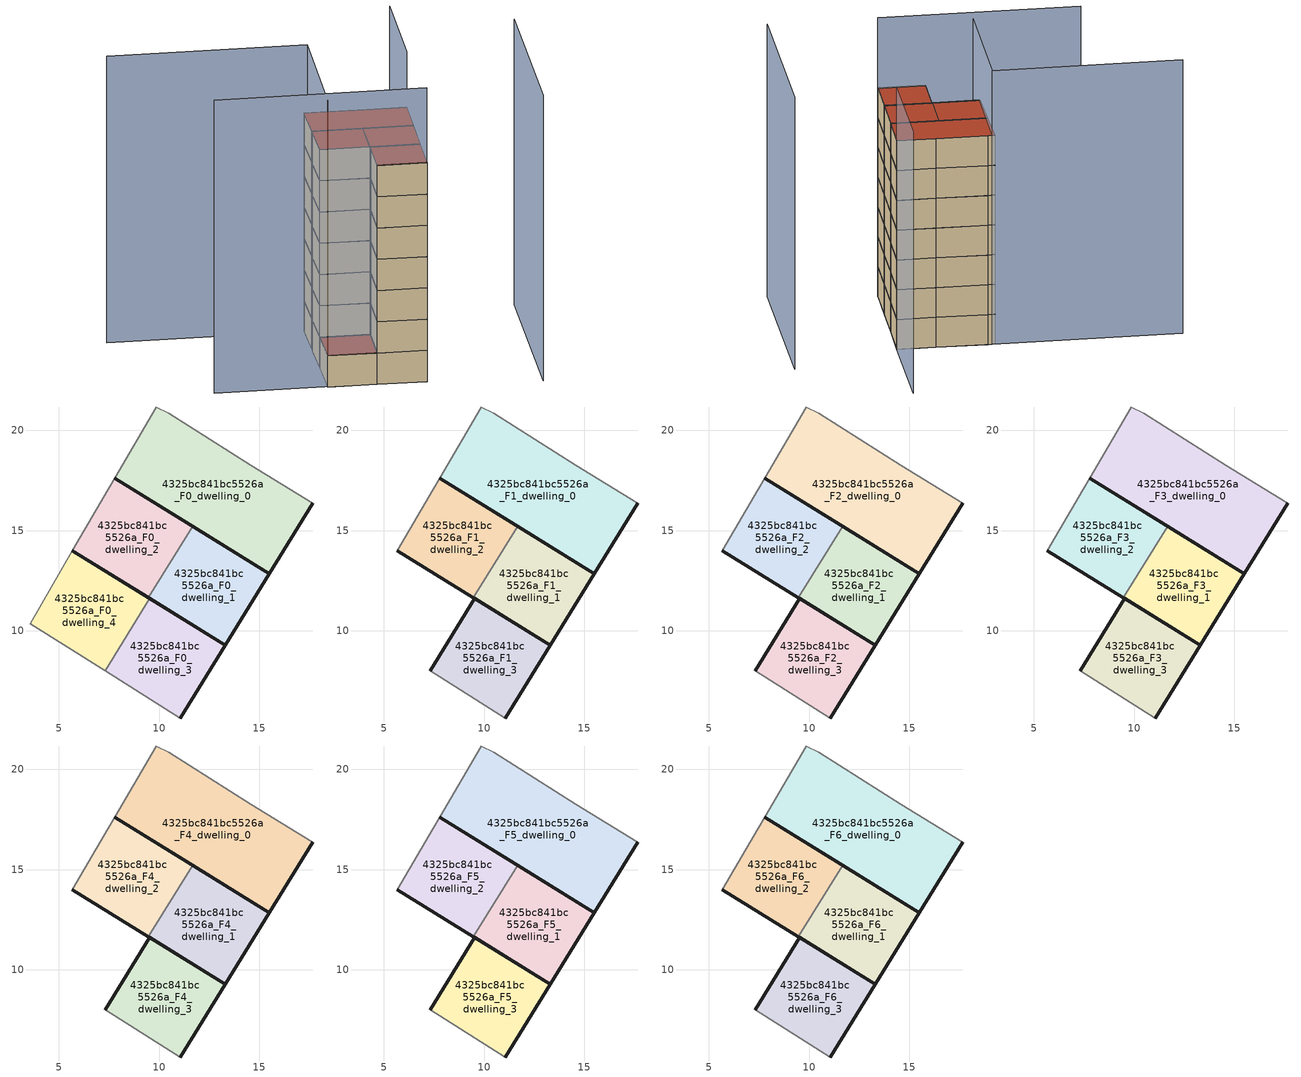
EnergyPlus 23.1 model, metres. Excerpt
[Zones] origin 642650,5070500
4325bc841bc5526a_F0_dwelling_0
 floor ground (EU_floor_Construction): 15.5,12.85 17.67,16.36 14.57,18.26 10.47,20.87 9.87,21.17 7.78,17.61 z0
 wall outside (EU_wall_Construction): 17.67,16.36 15.5,12.85 7.78,17.61 z0:3
 wall adiabatic (EU_wall_Construction): 7.78,17.61 9.87,21.17 10.47,20.87 14.57,18.26 17.67,16.36 z0:3
4325bc841bc5526a_F0_dwelling_1
 floor ground (EU_floor_Construction): 13.31,9.29 15.5,12.85 11.67,15.22 9.47,11.66 z0
 wall outside (EU_wall_Construction): 11.67,15.22 15.5,12.85 13.31,9.29 9.47,11.66 z0:3
 wall to 4325bc841bc5526a_F0_dwelling_2 (EU_wall_Construction): 9.47,11.66 11.67,15.22 z0:3
4325bc841bc5526a_F0_dwelling_2
 floor ground (EU_floor_Construction): 9.47,11.66 11.67,15.22 7.78,17.61 7.46,17.07 5.68,14 z0
 wall outside (EU_wall_Construction): 9.47,11.66 5.68,14 / 7.78,17.61 11.67,15.22 z0:3
 wall adiabatic (EU_wall_Construction): 5.68,14 7.46,17.07 7.78,17.61 z0:3
4325bc841bc5526a_F0_dwelling_3
 floor ground (EU_floor_Construction): 11.06,5.66 13.31,9.29 9.53,11.62 7.3,8.01 z0
 wall outside (EU_wall_Construction): 9.53,11.62 13.31,9.29 11.06,5.66 z0:3
 wall to 4325bc841bc5526a_F0_dwelling_4 (EU_wall_Construction): 7.3,8.01 9.53,11.62 z0:3
 wall adiabatic (EU_wall_Construction): 11.06,5.66 7.3,8.01 z0:3
4325bc841bc5526a_F0_dwelling_4
 floor ground (EU_floor_Construction): 7.3,8.01 9.53,11.62 5.68,14 3.56,10.36 z0
 wall outside (EU_wall_Construction): 5.68,14 9.53,11.62 z0:3
 wall adiabatic (EU_wall_Construction): 7.3,8.01 3.56,10.36 5.68,14 z0:3
 roof outside (EU_roof_Construction): 9.53,11.62 7.3,8.01 3.56,10.36 5.68,14 z3
4325bc841bc5526a_F1_dwelling_0
 floor to 4325bc841bc5526a_F0_dwelling_0 (EU_floor_Construction): 15.5,12.85 17.67,16.36 14.57,18.26 10.47,20.87 9.87,21.17 7.78,17.61 z3
 wall outside (EU_wall_Construction): 17.67,16.36 15.5,12.85 7.78,17.61 z3:6
 wall adiabatic (EU_wall_Construction): 7.78,17.61 9.87,21.17 10.47,20.87 14.57,18.26 17.67,16.36 z3:6
4325bc841bc5526a_F1_dwelling_1
 floor to 4325bc841bc5526a_F0_dwelling_1 (EU_floor_Construction): 13.31,9.29 15.5,12.85 11.67,15.22 9.47,11.66 z3
 wall outside (EU_wall_Construction): 11.67,15.22 15.5,12.85 13.31,9.29 9.47,11.66 z3:6
 wall to 4325bc841bc5526a_F1_dwelling_2 (EU_wall_Construction): 9.47,11.66 11.67,15.22 z3:6
4325bc841bc5526a_F1_dwelling_2
 floor to 4325bc841bc5526a_F0_dwelling_2 (EU_floor_Construction): 9.47,11.66 11.67,15.22 7.78,17.61 7.46,17.07 5.68,14 z3
 wall outside (EU_wall_Construction): 9.47,11.66 5.68,14 / 7.78,17.61 11.67,15.22 z3:6
 wall adiabatic (EU_wall_Construction): 5.68,14 7.46,17.07 7.78,17.61 z3:6
4325bc841bc5526a_F1_dwelling_3
 floor to 4325bc841bc5526a_F0_dwelling_3 (EU_floor_Construction): 11.06,5.66 13.31,9.29 9.53,11.62 7.3,8.01 z3
 wall outside (EU_wall_Construction): 7.3,8.01 9.53,11.62 13.31,9.29 11.06,5.66 z3:6
 wall adiabatic (EU_wall_Construction): 11.06,5.66 7.3,8.01 z3:6
4325bc841bc5526a_F2_dwelling_0
 floor to 4325bc841bc5526a_F1_dwelling_0 (EU_floor_Construction): 15.5,12.85 17.67,16.36 14.57,18.26 10.47,20.87 9.87,21.17 7.78,17.61 z6
 wall outside (EU_wall_Construction): 17.67,16.36 15.5,12.85 7.78,17.61 z6:9
 wall adiabatic (EU_wall_Construction): 7.78,17.61 9.87,21.17 10.47,20.87 14.57,18.26 17.67,16.36 z6:9
4325bc841bc5526a_F2_dwelling_1
 floor to 4325bc841bc5526a_F1_dwelling_1 (EU_floor_Construction): 13.31,9.29 15.5,12.85 11.67,15.22 9.47,11.66 z6
 wall outside (EU_wall_Construction): 11.67,15.22 15.5,12.85 13.31,9.29 9.47,11.66 z6:9
 wall to 4325bc841bc5526a_F2_dwelling_2 (EU_wall_Construction): 9.47,11.66 11.67,15.22 z6:9
4325bc841bc5526a_F2_dwelling_2
 floor to 4325bc841bc5526a_F1_dwelling_2 (EU_floor_Construction): 9.47,11.66 11.67,15.22 7.78,17.61 7.46,17.07 5.68,14 z6
 wall outside (EU_wall_Construction): 9.47,11.66 5.68,14 / 7.78,17.61 11.67,15.22 z6:9
 wall adiabatic (EU_wall_Construction): 5.68,14 7.46,17.07 7.78,17.61 z6:9
4325bc841bc5526a_F2_dwelling_3
 floor to 4325bc841bc5526a_F1_dwelling_3 (EU_floor_Construction): 11.06,5.66 13.31,9.29 9.53,11.62 7.3,8.01 z6
 wall outside (EU_wall_Construction): 7.3,8.01 9.53,11.62 13.31,9.29 11.06,5.66 z6:9
 wall adiabatic (EU_wall_Construction): 11.06,5.66 7.3,8.01 z6:9
4325bc841bc5526a_F3_dwelling_0
 floor to 4325bc841bc5526a_F2_dwelling_0 (EU_floor_Construction): 15.5,12.85 17.67,16.36 14.57,18.26 10.47,20.87 9.87,21.17 7.78,17.61 z9
 wall outside (EU_wall_Construction): 17.67,16.36 15.5,12.85 7.78,17.61 z9:12
 wall adiabatic (EU_wall_Construction): 7.78,17.61 9.87,21.17 10.47,20.87 14.57,18.26 17.67,16.36 z9:12
4325bc841bc5526a_F3_dwelling_1
 floor to 4325bc841bc5526a_F2_dwelling_1 (EU_floor_Construction): 13.31,9.29 15.5,12.85 11.67,15.22 9.47,11.66 z9
 wall outside (EU_wall_Construction): 11.67,15.22 15.5,12.85 13.31,9.29 9.47,11.66 z9:12
 wall to 4325bc841bc5526a_F3_dwelling_2 (EU_wall_Construction): 9.47,11.66 11.67,15.22 z9:12
4325bc841bc5526a_F3_dwelling_2
 floor to 4325bc841bc5526a_F2_dwelling_2 (EU_floor_Construction): 9.47,11.66 11.67,15.22 7.78,17.61 7.46,17.07 5.68,14 z9
 wall outside (EU_wall_Construction): 9.47,11.66 5.68,14 / 7.78,17.61 11.67,15.22 z9:12
 wall adiabatic (EU_wall_Construction): 5.68,14 7.46,17.07 7.78,17.61 z9:12
4325bc841bc5526a_F3_dwelling_3
 floor to 4325bc841bc5526a_F2_dwelling_3 (EU_floor_Construction): 11.06,5.66 13.31,9.29 9.53,11.62 7.3,8.01 z9
 wall outside (EU_wall_Construction): 7.3,8.01 9.53,11.62 13.31,9.29 11.06,5.66 z9:12
 wall adiabatic (EU_wall_Construction): 11.06,5.66 7.3,8.01 z9:12
4325bc841bc5526a_F4_dwelling_0
 floor to 4325bc841bc5526a_F3_dwelling_0 (EU_floor_Construction): 15.5,12.85 17.67,16.36 14.57,18.26 10.47,20.87 9.87,21.17 7.78,17.61 z12
 wall outside (EU_wall_Construction): 17.67,16.36 15.5,12.85 7.78,17.61 z12:15
 wall adiabatic (EU_wall_Construction): 7.78,17.61 9.87,21.17 10.47,20.87 14.57,18.26 17.67,16.36 z12:15
4325bc841bc5526a_F4_dwelling_1
 floor to 4325bc841bc5526a_F3_dwelling_1 (EU_floor_Construction): 13.31,9.29 15.5,12.85 11.67,15.22 9.47,11.66 z12
 wall outside (EU_wall_Construction): 11.67,15.22 15.5,12.85 13.31,9.29 9.47,11.66 z12:15
 wall to 4325bc841bc5526a_F4_dwelling_2 (EU_wall_Construction): 9.47,11.66 11.67,15.22 z12:15
4325bc841bc5526a_F4_dwelling_2
 floor to 4325bc841bc5526a_F3_dwelling_2 (EU_floor_Construction): 9.47,11.66 11.67,15.22 7.78,17.61 7.46,17.07 5.68,14 z12
 wall outside (EU_wall_Construction): 9.47,11.66 5.68,14 / 7.78,17.61 11.67,15.22 z12:15
 wall adiabatic (EU_wall_Construction): 5.68,14 7.46,17.07 7.78,17.61 z12:15
4325bc841bc5526a_F4_dwelling_3
 floor to 4325bc841bc5526a_F3_dwelling_3 (EU_floor_Construction): 11.06,5.66 13.31,9.29 9.53,11.62 7.3,8.01 z12
 wall outside (EU_wall_Construction): 7.3,8.01 9.53,11.62 13.31,9.29 11.06,5.66 z12:15
 wall adiabatic (EU_wall_Construction): 11.06,5.66 7.3,8.01 z12:15
4325bc841bc5526a_F5_dwelling_0
 floor to 4325bc841bc5526a_F4_dwelling_0 (EU_floor_Construction): 15.5,12.85 17.67,16.36 14.57,18.26 10.47,20.87 9.87,21.17 7.78,17.61 z15
 wall outside (EU_wall_Construction): 17.67,16.36 15.5,12.85 7.78,17.61 z15:18
 wall adiabatic (EU_wall_Construction): 7.78,17.61 9.87,21.17 10.47,20.87 14.57,18.26 17.67,16.36 z15:18
4325bc841bc5526a_F5_dwelling_1
 floor to 4325bc841bc5526a_F4_dwelling_1 (EU_floor_Construction): 13.31,9.29 15.5,12.85 11.67,15.22 9.47,11.66 z15
 wall outside (EU_wall_Construction): 11.67,15.22 15.5,12.85 13.31,9.29 9.47,11.66 z15:18
 wall to 4325bc841bc5526a_F5_dwelling_2 (EU_wall_Construction): 9.47,11.66 11.67,15.22 z15:18
4325bc841bc5526a_F5_dwelling_2
 floor to 4325bc841bc5526a_F4_dwelling_2 (EU_floor_Construction): 9.47,11.66 11.67,15.22 7.78,17.61 7.46,17.07 5.68,14 z15
 wall outside (EU_wall_Construction): 9.47,11.66 5.68,14 / 7.78,17.61 11.67,15.22 z15:18
 wall adiabatic (EU_wall_Construction): 5.68,14 7.46,17.07 7.78,17.61 z15:18
4325bc841bc5526a_F5_dwelling_3
 floor to 4325bc841bc5526a_F4_dwelling_3 (EU_floor_Construction): 11.06,5.66 13.31,9.29 9.53,11.62 7.3,8.01 z15
 wall outside (EU_wall_Construction): 7.3,8.01 9.53,11.62 13.31,9.29 11.06,5.66 z15:18
 wall adiabatic (EU_wall_Construction): 11.06,5.66 7.3,8.01 z15:18
4325bc841bc5526a_F6_dwelling_0
 floor to 4325bc841bc5526a_F5_dwelling_0 (EU_floor_Construction): 15.5,12.85 17.67,16.36 14.57,18.26 10.47,20.87 9.87,21.17 7.78,17.61 z18
 wall outside (EU_wall_Construction): 17.67,16.36 15.5,12.85 7.78,17.61 z18:21
 wall adiabatic (EU_wall_Construction): 7.78,17.61 9.87,21.17 10.47,20.87 14.57,18.26 17.67,16.36 z18:21
 roof outside (EU_roof_Construction): 14.57,18.26 17.67,16.36 15.5,12.85 7.78,17.61 9.87,21.17 10.47,20.87 z21
4325bc841bc5526a_F6_dwelling_1
 floor to 4325bc841bc5526a_F5_dwelling_1 (EU_floor_Construction): 13.31,9.29 15.5,12.85 11.67,15.22 9.47,11.66 z18
 wall outside (EU_wall_Construction): 11.67,15.22 15.5,12.85 13.31,9.29 9.47,11.66 z18:21
 wall to 4325bc841bc5526a_F6_dwelling_2 (EU_wall_Construction): 9.47,11.66 11.67,15.22 z18:21
 roof outside (EU_roof_Construction): 15.5,12.85 13.31,9.29 9.47,11.66 11.67,15.22 z21
4325bc841bc5526a_F6_dwelling_2
 floor to 4325bc841bc5526a_F5_dwelling_2 (EU_floor_Construction): 9.47,11.66 11.67,15.22 7.78,17.61 7.46,17.07 5.68,14 z18
 wall outside (EU_wall_Construction): 9.47,11.66 5.68,14 / 7.78,17.61 11.67,15.22 z18:21
 wall adiabatic (EU_wall_Construction): 5.68,14 7.46,17.07 7.78,17.61 z18:21
 roof outside (EU_roof_Construction): 11.67,15.22 9.47,11.66 5.68,14 7.46,17.07 7.78,17.61 z21
4325bc841bc5526a_F6_dwelling_3
 floor to 4325bc841bc5526a_F5_dwelling_3 (EU_floor_Construction): 11.06,5.66 13.31,9.29 9.53,11.62 7.3,8.01 z18
 wall outside (EU_wall_Construction): 7.3,8.01 9.53,11.62 13.31,9.29 11.06,5.66 z18:21
 wall adiabatic (EU_wall_Construction): 11.06,5.66 7.3,8.01 z18:21
 roof outside (EU_roof_Construction): 13.31,9.29 11.06,5.66 7.3,8.01 9.53,11.62 z21
shading: -4.94,15.77 11.19,5.85 z0:28.1; 19.01,-0.74 27.88,13.86 z0:27.4; -5.04,30.38 10.13,21.04 / 10.13,21.04 3.56,10.36 z0:27.5; 23,25.07 17.67,16.36 z0:26.3
[Building]
EU S2 Campaign: North Axis=0; Terrain=City; Solar Distribution=FullExterior
[Site:Location]
Lyon-Bron: Latitude=45.75; Longitude=5; Time Zone=1; Elevation=198
[SizingPeriod:WeatherFileDays]
AnnualSizingPeriod: Begin Month=1; Begin Day of Month=1; End Month=12; End Day of Month=31; Day of Week for Start Day=Monday; Use Weather File Daylight Saving Period=No; Use Weather File Rain and Snow Indicators=No
[MATERIAL]
EU_InternalMass_Material: Roughness=MediumRough; Thickness=0.1; Conductivity=1; Density=1800; Specific Heat=900; Thermal Absorptance=0.9; Solar Absorptance=0.7; Visible Absorptance=0.7
[MATERIAL:NOMASS] Roughness=MediumRough; Thermal Absorptance=0.9; Solar Absorptance=0.7; Visible Absorptance=0.7
Name | Thermal Resistance
EU_wall_NoMass | 0.776494
EU_roof_NoMass | 0.486893
EU_floor_NoMass | 0.421597
[CONSTRUCTION]
EU_wall_Construction: EU_wall_NoMass
EU_roof_Construction: EU_roof_NoMass
EU_floor_Construction: EU_floor_NoMass
EU_InternalMass_Construction: EU_InternalMass_Material
[ZONE] Type=1; Multiplier=1; Ceiling Height=autocalculate; Floor Area=autocalculate; Part of Total Floor Area=Yes
Name | Volume
4325bc841bc5526a_F0_dwelling_0; 4325bc841bc5526a_F1_dwelling_0; 4325bc841bc5526a_F2_dwelling_0; 4325bc841bc5526a_F3_dwelling_0; 4325bc841bc5526a_F4_dwelling_0; 4325bc841bc5526a_F5_dwelling_0; 4325bc841bc5526a_F6_dwelling_0 | 113.225
4325bc841bc5526a_F0_dwelling_1; 4325bc841bc5526a_F1_dwelling_1; 4325bc841bc5526a_F2_dwelling_1; 4325bc841bc5526a_F3_dwelling_1; 4325bc841bc5526a_F4_dwelling_1; 4325bc841bc5526a_F5_dwelling_1; 4325bc841bc5526a_F6_dwelling_1 | 56.5942
4325bc841bc5526a_F0_dwelling_2; 4325bc841bc5526a_F1_dwelling_2; 4325bc841bc5526a_F2_dwelling_2; 4325bc841bc5526a_F3_dwelling_2; 4325bc841bc5526a_F4_dwelling_2; 4325bc841bc5526a_F5_dwelling_2; 4325bc841bc5526a_F6_dwelling_2 | 56.6089
4325bc841bc5526a_F0_dwelling_3; 4325bc841bc5526a_F1_dwelling_3; 4325bc841bc5526a_F2_dwelling_3; 4325bc841bc5526a_F3_dwelling_3; 4325bc841bc5526a_F4_dwelling_3; 4325bc841bc5526a_F5_dwelling_3; 4325bc841bc5526a_F6_dwelling_3; 4325bc841bc5526a_F0_dwelling_4 | 56.6096
[INTERNALMASS] Construction=EU_InternalMass_Construction
Name | Zone or ZoneList | Surface Area
4325bc841bc5526a_F0_dwelling_0_EU_InternalMass | 4325bc841bc5526a_F0_dwelling_0 | 37.7415
4325bc841bc5526a_F0_dwelling_1_EU_InternalMass | 4325bc841bc5526a_F0_dwelling_1 | 18.8646
4325bc841bc5526a_F0_dwelling_2_EU_InternalMass | 4325bc841bc5526a_F0_dwelling_2 | 18.8694
4325bc841bc5526a_F0_dwelling_3_EU_InternalMass | 4325bc841bc5526a_F0_dwelling_3 | 18.8696
4325bc841bc5526a_F0_dwelling_4_EU_InternalMass | 4325bc841bc5526a_F0_dwelling_4 | 18.8699
4325bc841bc5526a_F1_dwelling_0_EU_InternalMass | 4325bc841bc5526a_F1_dwelling_0 | 28.3006
4325bc841bc5526a_F1_dwelling_1_EU_InternalMass | 4325bc841bc5526a_F1_dwelling_1 | 28.3021
4325bc841bc5526a_F1_dwelling_2_EU_InternalMass | 4325bc841bc5526a_F1_dwelling_2 | 28.3023
4325bc841bc5526a_F1_dwelling_3_EU_InternalMass | 4325bc841bc5526a_F1_dwelling_3 | 28.3015
4325bc841bc5526a_F2_dwelling_0_EU_InternalMass | 4325bc841bc5526a_F2_dwelling_0 | 28.3006
4325bc841bc5526a_F2_dwelling_1_EU_InternalMass | 4325bc841bc5526a_F2_dwelling_1 | 28.3021
4325bc841bc5526a_F2_dwelling_2_EU_InternalMass | 4325bc841bc5526a_F2_dwelling_2 | 28.3023
4325bc841bc5526a_F2_dwelling_3_EU_InternalMass | 4325bc841bc5526a_F2_dwelling_3 | 28.3015
4325bc841bc5526a_F3_dwelling_0_EU_InternalMass | 4325bc841bc5526a_F3_dwelling_0 | 28.3006
4325bc841bc5526a_F3_dwelling_1_EU_InternalMass | 4325bc841bc5526a_F3_dwelling_1 | 28.3021
4325bc841bc5526a_F3_dwelling_2_EU_InternalMass | 4325bc841bc5526a_F3_dwelling_2 | 28.3023
4325bc841bc5526a_F3_dwelling_3_EU_InternalMass | 4325bc841bc5526a_F3_dwelling_3 | 28.3015
4325bc841bc5526a_F4_dwelling_0_EU_InternalMass | 4325bc841bc5526a_F4_dwelling_0 | 28.3006
4325bc841bc5526a_F4_dwelling_1_EU_InternalMass | 4325bc841bc5526a_F4_dwelling_1 | 28.3021
4325bc841bc5526a_F4_dwelling_2_EU_InternalMass | 4325bc841bc5526a_F4_dwelling_2 | 28.3023
4325bc841bc5526a_F4_dwelling_3_EU_InternalMass | 4325bc841bc5526a_F4_dwelling_3 | 28.3015
4325bc841bc5526a_F5_dwelling_0_EU_InternalMass | 4325bc841bc5526a_F5_dwelling_0 | 28.3006
4325bc841bc5526a_F5_dwelling_1_EU_InternalMass | 4325bc841bc5526a_F5_dwelling_1 | 28.3021
4325bc841bc5526a_F5_dwelling_2_EU_InternalMass | 4325bc841bc5526a_F5_dwelling_2 | 28.3023
4325bc841bc5526a_F5_dwelling_3_EU_InternalMass | 4325bc841bc5526a_F5_dwelling_3 | 28.3015
4325bc841bc5526a_F6_dwelling_0_EU_InternalMass | 4325bc841bc5526a_F6_dwelling_0 | 28.3006
4325bc841bc5526a_F6_dwelling_1_EU_InternalMass | 4325bc841bc5526a_F6_dwelling_1 | 28.3021
4325bc841bc5526a_F6_dwelling_2_EU_InternalMass | 4325bc841bc5526a_F6_dwelling_2 | 28.3023
4325bc841bc5526a_F6_dwelling_3_EU_InternalMass | 4325bc841bc5526a_F6_dwelling_3 | 28.3015
[OTHEREQUIPMENT] Fuel Type=Electricity; Design Level Calculation Method=Watts/Area; Power per Zone Floor Area=1; Fraction Latent=0; Fraction Radiant=0; Fraction Lost=0; Carbon Dioxide Generation Rate=0; EndUse Subcategory=EU_Step8_InternalGains
Name | Zone or ZoneList or Space or SpaceList | Schedule
EU_Step8_InternalGain_4325bc841bc5526a_F0_dwelling_0_f000 | 4325bc841bc5526a_F0_dwelling_0 | EU_Step8_GainSchedule_4325bc841bc5526a_F0_dwelling_0_f000
EU_Step8_InternalGain_4325bc841bc5526a_F0_dwelling_1_f000 | 4325bc841bc5526a_F0_dwelling_1 | EU_Step8_GainSchedule_4325bc841bc5526a_F0_dwelling_1_f000
EU_Step8_InternalGain_4325bc841bc5526a_F0_dwelling_2_f000 | 4325bc841bc5526a_F0_dwelling_2 | EU_Step8_GainSchedule_4325bc841bc5526a_F0_dwelling_2_f000
EU_Step8_InternalGain_4325bc841bc5526a_F0_dwelling_3_f000 | 4325bc841bc5526a_F0_dwelling_3 | EU_Step8_GainSchedule_4325bc841bc5526a_F0_dwelling_3_f000
EU_Step8_InternalGain_4325bc841bc5526a_F0_dwelling_4_f000 | 4325bc841bc5526a_F0_dwelling_4 | EU_Step8_GainSchedule_4325bc841bc5526a_F0_dwelling_4_f000
EU_Step8_InternalGain_4325bc841bc5526a_F1_dwelling_0_f000 | 4325bc841bc5526a_F1_dwelling_0 | EU_Step8_GainSchedule_4325bc841bc5526a_F1_dwelling_0_f000
EU_Step8_InternalGain_4325bc841bc5526a_F1_dwelling_1_f000 | 4325bc841bc5526a_F1_dwelling_1 | EU_Step8_GainSchedule_4325bc841bc5526a_F1_dwelling_1_f000
EU_Step8_InternalGain_4325bc841bc5526a_F1_dwelling_2_f000 | 4325bc841bc5526a_F1_dwelling_2 | EU_Step8_GainSchedule_4325bc841bc5526a_F1_dwelling_2_f000
EU_Step8_InternalGain_4325bc841bc5526a_F1_dwelling_3_f000 | 4325bc841bc5526a_F1_dwelling_3 | EU_Step8_GainSchedule_4325bc841bc5526a_F1_dwelling_3_f000
EU_Step8_InternalGain_4325bc841bc5526a_F2_dwelling_0_f000 | 4325bc841bc5526a_F2_dwelling_0 | EU_Step8_GainSchedule_4325bc841bc5526a_F2_dwelling_0_f000
EU_Step8_InternalGain_4325bc841bc5526a_F2_dwelling_1_f000 | 4325bc841bc5526a_F2_dwelling_1 | EU_Step8_GainSchedule_4325bc841bc5526a_F2_dwelling_1_f000
EU_Step8_InternalGain_4325bc841bc5526a_F2_dwelling_2_f000 | 4325bc841bc5526a_F2_dwelling_2 | EU_Step8_GainSchedule_4325bc841bc5526a_F2_dwelling_2_f000
EU_Step8_InternalGain_4325bc841bc5526a_F2_dwelling_3_f000 | 4325bc841bc5526a_F2_dwelling_3 | EU_Step8_GainSchedule_4325bc841bc5526a_F2_dwelling_3_f000
EU_Step8_InternalGain_4325bc841bc5526a_F3_dwelling_0_f000 | 4325bc841bc5526a_F3_dwelling_0 | EU_Step8_GainSchedule_4325bc841bc5526a_F3_dwelling_0_f000
EU_Step8_InternalGain_4325bc841bc5526a_F3_dwelling_1_f000 | 4325bc841bc5526a_F3_dwelling_1 | EU_Step8_GainSchedule_4325bc841bc5526a_F3_dwelling_1_f000
EU_Step8_InternalGain_4325bc841bc5526a_F3_dwelling_2_f000 | 4325bc841bc5526a_F3_dwelling_2 | EU_Step8_GainSchedule_4325bc841bc5526a_F3_dwelling_2_f000
EU_Step8_InternalGain_4325bc841bc5526a_F3_dwelling_3_f000 | 4325bc841bc5526a_F3_dwelling_3 | EU_Step8_GainSchedule_4325bc841bc5526a_F3_dwelling_3_f000
EU_Step8_InternalGain_4325bc841bc5526a_F4_dwelling_0_f000 | 4325bc841bc5526a_F4_dwelling_0 | EU_Step8_GainSchedule_4325bc841bc5526a_F4_dwelling_0_f000
EU_Step8_InternalGain_4325bc841bc5526a_F4_dwelling_1_f000 | 4325bc841bc5526a_F4_dwelling_1 | EU_Step8_GainSchedule_4325bc841bc5526a_F4_dwelling_1_f000
EU_Step8_InternalGain_4325bc841bc5526a_F4_dwelling_2_f000 | 4325bc841bc5526a_F4_dwelling_2 | EU_Step8_GainSchedule_4325bc841bc5526a_F4_dwelling_2_f000
EU_Step8_InternalGain_4325bc841bc5526a_F4_dwelling_3_f000 | 4325bc841bc5526a_F4_dwelling_3 | EU_Step8_GainSchedule_4325bc841bc5526a_F4_dwelling_3_f000
EU_Step8_InternalGain_4325bc841bc5526a_F5_dwelling_0_f000 | 4325bc841bc5526a_F5_dwelling_0 | EU_Step8_GainSchedule_4325bc841bc5526a_F5_dwelling_0_f000
EU_Step8_InternalGain_4325bc841bc5526a_F5_dwelling_1_f000 | 4325bc841bc5526a_F5_dwelling_1 | EU_Step8_GainSchedule_4325bc841bc5526a_F5_dwelling_1_f000
EU_Step8_InternalGain_4325bc841bc5526a_F5_dwelling_2_f000 | 4325bc841bc5526a_F5_dwelling_2 | EU_Step8_GainSchedule_4325bc841bc5526a_F5_dwelling_2_f000
EU_Step8_InternalGain_4325bc841bc5526a_F5_dwelling_3_f000 | 4325bc841bc5526a_F5_dwelling_3 | EU_Step8_GainSchedule_4325bc841bc5526a_F5_dwelling_3_f000
EU_Step8_InternalGain_4325bc841bc5526a_F6_dwelling_0_f000 | 4325bc841bc5526a_F6_dwelling_0 | EU_Step8_GainSchedule_4325bc841bc5526a_F6_dwelling_0_f000
EU_Step8_InternalGain_4325bc841bc5526a_F6_dwelling_1_f000 | 4325bc841bc5526a_F6_dwelling_1 | EU_Step8_GainSchedule_4325bc841bc5526a_F6_dwelling_1_f000
EU_Step8_InternalGain_4325bc841bc5526a_F6_dwelling_2_f000 | 4325bc841bc5526a_F6_dwelling_2 | EU_Step8_GainSchedule_4325bc841bc5526a_F6_dwelling_2_f000
EU_Step8_InternalGain_4325bc841bc5526a_F6_dwelling_3_f000 | 4325bc841bc5526a_F6_dwelling_3 | EU_Step8_GainSchedule_4325bc841bc5526a_F6_dwelling_3_f000
[ZONEVENTILATION:DESIGNFLOWRATE] Schedule=EU_AlwaysOn; Design Flow Rate Calculation Method=AirChanges/Hour; Air Changes per Hour=0.693814; Ventilation Type=Natural; Fan Pressure Rise=0; Fan Total Efficiency=1; Constant Term Coefficient=1; Temperature Term Coefficient=0; Velocity Term Coefficient=0; Velocity Squared Term Coefficient=0; Minimum Indoor Temperature=-100; Maximum Indoor Temperature=100; Delta Temperature=-100; Minimum Outdoor Temperature=-100; Maximum Outdoor Temperature=100; Maximum Wind Speed=40
Name | Zone or ZoneList or Space or SpaceList
EU_ConstantAir_4325bc841bc5526a_F0_dwelling_0 | 4325bc841bc5526a_F0_dwelling_0
EU_ConstantAir_4325bc841bc5526a_F0_dwelling_1 | 4325bc841bc5526a_F0_dwelling_1
EU_ConstantAir_4325bc841bc5526a_F0_dwelling_2 | 4325bc841bc5526a_F0_dwelling_2
EU_ConstantAir_4325bc841bc5526a_F0_dwelling_3 | 4325bc841bc5526a_F0_dwelling_3
EU_ConstantAir_4325bc841bc5526a_F0_dwelling_4 | 4325bc841bc5526a_F0_dwelling_4
EU_ConstantAir_4325bc841bc5526a_F1_dwelling_0 | 4325bc841bc5526a_F1_dwelling_0
EU_ConstantAir_4325bc841bc5526a_F1_dwelling_1 | 4325bc841bc5526a_F1_dwelling_1
EU_ConstantAir_4325bc841bc5526a_F1_dwelling_2 | 4325bc841bc5526a_F1_dwelling_2
EU_ConstantAir_4325bc841bc5526a_F1_dwelling_3 | 4325bc841bc5526a_F1_dwelling_3
EU_ConstantAir_4325bc841bc5526a_F2_dwelling_0 | 4325bc841bc5526a_F2_dwelling_0
EU_ConstantAir_4325bc841bc5526a_F2_dwelling_1 | 4325bc841bc5526a_F2_dwelling_1
EU_ConstantAir_4325bc841bc5526a_F2_dwelling_2 | 4325bc841bc5526a_F2_dwelling_2
EU_ConstantAir_4325bc841bc5526a_F2_dwelling_3 | 4325bc841bc5526a_F2_dwelling_3
EU_ConstantAir_4325bc841bc5526a_F3_dwelling_0 | 4325bc841bc5526a_F3_dwelling_0
EU_ConstantAir_4325bc841bc5526a_F3_dwelling_1 | 4325bc841bc5526a_F3_dwelling_1
EU_ConstantAir_4325bc841bc5526a_F3_dwelling_2 | 4325bc841bc5526a_F3_dwelling_2
EU_ConstantAir_4325bc841bc5526a_F3_dwelling_3 | 4325bc841bc5526a_F3_dwelling_3
EU_ConstantAir_4325bc841bc5526a_F4_dwelling_0 | 4325bc841bc5526a_F4_dwelling_0
EU_ConstantAir_4325bc841bc5526a_F4_dwelling_1 | 4325bc841bc5526a_F4_dwelling_1
EU_ConstantAir_4325bc841bc5526a_F4_dwelling_2 | 4325bc841bc5526a_F4_dwelling_2
EU_ConstantAir_4325bc841bc5526a_F4_dwelling_3 | 4325bc841bc5526a_F4_dwelling_3
EU_ConstantAir_4325bc841bc5526a_F5_dwelling_0 | 4325bc841bc5526a_F5_dwelling_0
EU_ConstantAir_4325bc841bc5526a_F5_dwelling_1 | 4325bc841bc5526a_F5_dwelling_1
EU_ConstantAir_4325bc841bc5526a_F5_dwelling_2 | 4325bc841bc5526a_F5_dwelling_2
EU_ConstantAir_4325bc841bc5526a_F5_dwelling_3 | 4325bc841bc5526a_F5_dwelling_3
EU_ConstantAir_4325bc841bc5526a_F6_dwelling_0 | 4325bc841bc5526a_F6_dwelling_0
EU_ConstantAir_4325bc841bc5526a_F6_dwelling_1 | 4325bc841bc5526a_F6_dwelling_1
EU_ConstantAir_4325bc841bc5526a_F6_dwelling_2 | 4325bc841bc5526a_F6_dwelling_2
EU_ConstantAir_4325bc841bc5526a_F6_dwelling_3 | 4325bc841bc5526a_F6_dwelling_3
[HVACTEMPLATE:THERMOSTAT] Constant Heating Setpoint=20; Constant Cooling Setpoint=50
EU_HeatOnly_4325bc841bc5526a_F0_dwelling_0; EU_HeatOnly_4325bc841bc5526a_F0_dwelling_1; EU_HeatOnly_4325bc841bc5526a_F0_dwelling_2; EU_HeatOnly_4325bc841bc5526a_F0_dwelling_3; EU_HeatOnly_4325bc841bc5526a_F0_dwelling_4; EU_HeatOnly_4325bc841bc5526a_F1_dwelling_0; EU_HeatOnly_4325bc841bc5526a_F1_dwelling_1; EU_HeatOnly_4325bc841bc5526a_F1_dwelling_2; EU_HeatOnly_4325bc841bc5526a_F1_dwelling_3; EU_HeatOnly_4325bc841bc5526a_F2_dwelling_0; EU_HeatOnly_4325bc841bc5526a_F2_dwelling_1; EU_HeatOnly_4325bc841bc5526a_F2_dwelling_2; EU_HeatOnly_4325bc841bc5526a_F2_dwelling_3; EU_HeatOnly_4325bc841bc5526a_F3_dwelling_0; EU_HeatOnly_4325bc841bc5526a_F3_dwelling_1; EU_HeatOnly_4325bc841bc5526a_F3_dwelling_2; EU_HeatOnly_4325bc841bc5526a_F3_dwelling_3; EU_HeatOnly_4325bc841bc5526a_F4_dwelling_0; EU_HeatOnly_4325bc841bc5526a_F4_dwelling_1; EU_HeatOnly_4325bc841bc5526a_F4_dwelling_2; EU_HeatOnly_4325bc841bc5526a_F4_dwelling_3; EU_HeatOnly_4325bc841bc5526a_F5_dwelling_0; EU_HeatOnly_4325bc841bc5526a_F5_dwelling_1; EU_HeatOnly_4325bc841bc5526a_F5_dwelling_2; EU_HeatOnly_4325bc841bc5526a_F5_dwelling_3; EU_HeatOnly_4325bc841bc5526a_F6_dwelling_0; EU_HeatOnly_4325bc841bc5526a_F6_dwelling_1; EU_HeatOnly_4325bc841bc5526a_F6_dwelling_2; EU_HeatOnly_4325bc841bc5526a_F6_dwelling_3
[HVACTEMPLATE:ZONE:IDEALLOADSAIRSYSTEM] System Availability Schedule=EU_AlwaysOn; Maximum Heating Supply Air Temperature=50; Minimum Cooling Supply Air Temperature=13; Maximum Heating Supply Air Humidity Ratio=0.0156; Minimum Cooling Supply Air Humidity Ratio=0.0077; Heating Limit=NoLimit; Cooling Limit=NoLimit; Heating Availability Schedule=EU_AlwaysOn; Cooling Availability Schedule=EU_CoolingOff; Dehumidification Control Type=ConstantSensibleHeatRatio; Cooling Sensible Heat Ratio=0.7; Dehumidification Setpoint=60; Humidification Control Type=None; Humidification Setpoint=30; Outdoor Air Method=None; Outdoor Air Flow Rate per Person=0.00944; Outdoor Air Flow Rate per Zone Floor Area=0; Outdoor Air Flow Rate per Zone=0; Demand Controlled Ventilation Type=None; Outdoor Air Economizer Type=NoEconomizer; Heat Recovery Type=None; Sensible Heat Recovery Effectiveness=0.7; Latent Heat Recovery Effectiveness=0.65
Name | Template Thermostat
4325bc841bc5526a_F0_dwelling_0 | EU_HeatOnly_4325bc841bc5526a_F0_dwelling_0
4325bc841bc5526a_F0_dwelling_1 | EU_HeatOnly_4325bc841bc5526a_F0_dwelling_1
4325bc841bc5526a_F0_dwelling_2 | EU_HeatOnly_4325bc841bc5526a_F0_dwelling_2
4325bc841bc5526a_F0_dwelling_3 | EU_HeatOnly_4325bc841bc5526a_F0_dwelling_3
4325bc841bc5526a_F0_dwelling_4 | EU_HeatOnly_4325bc841bc5526a_F0_dwelling_4
4325bc841bc5526a_F1_dwelling_0 | EU_HeatOnly_4325bc841bc5526a_F1_dwelling_0
4325bc841bc5526a_F1_dwelling_1 | EU_HeatOnly_4325bc841bc5526a_F1_dwelling_1
4325bc841bc5526a_F1_dwelling_2 | EU_HeatOnly_4325bc841bc5526a_F1_dwelling_2
4325bc841bc5526a_F1_dwelling_3 | EU_HeatOnly_4325bc841bc5526a_F1_dwelling_3
4325bc841bc5526a_F2_dwelling_0 | EU_HeatOnly_4325bc841bc5526a_F2_dwelling_0
4325bc841bc5526a_F2_dwelling_1 | EU_HeatOnly_4325bc841bc5526a_F2_dwelling_1
4325bc841bc5526a_F2_dwelling_2 | EU_HeatOnly_4325bc841bc5526a_F2_dwelling_2
4325bc841bc5526a_F2_dwelling_3 | EU_HeatOnly_4325bc841bc5526a_F2_dwelling_3
4325bc841bc5526a_F3_dwelling_0 | EU_HeatOnly_4325bc841bc5526a_F3_dwelling_0
4325bc841bc5526a_F3_dwelling_1 | EU_HeatOnly_4325bc841bc5526a_F3_dwelling_1
4325bc841bc5526a_F3_dwelling_2 | EU_HeatOnly_4325bc841bc5526a_F3_dwelling_2
4325bc841bc5526a_F3_dwelling_3 | EU_HeatOnly_4325bc841bc5526a_F3_dwelling_3
4325bc841bc5526a_F4_dwelling_0 | EU_HeatOnly_4325bc841bc5526a_F4_dwelling_0
4325bc841bc5526a_F4_dwelling_1 | EU_HeatOnly_4325bc841bc5526a_F4_dwelling_1
4325bc841bc5526a_F4_dwelling_2 | EU_HeatOnly_4325bc841bc5526a_F4_dwelling_2
4325bc841bc5526a_F4_dwelling_3 | EU_HeatOnly_4325bc841bc5526a_F4_dwelling_3
4325bc841bc5526a_F5_dwelling_0 | EU_HeatOnly_4325bc841bc5526a_F5_dwelling_0
4325bc841bc5526a_F5_dwelling_1 | EU_HeatOnly_4325bc841bc5526a_F5_dwelling_1
4325bc841bc5526a_F5_dwelling_2 | EU_HeatOnly_4325bc841bc5526a_F5_dwelling_2
4325bc841bc5526a_F5_dwelling_3 | EU_HeatOnly_4325bc841bc5526a_F5_dwelling_3
4325bc841bc5526a_F6_dwelling_0 | EU_HeatOnly_4325bc841bc5526a_F6_dwelling_0
4325bc841bc5526a_F6_dwelling_1 | EU_HeatOnly_4325bc841bc5526a_F6_dwelling_1
4325bc841bc5526a_F6_dwelling_2 | EU_HeatOnly_4325bc841bc5526a_F6_dwelling_2
4325bc841bc5526a_F6_dwelling_3 | EU_HeatOnly_4325bc841bc5526a_F6_dwelling_3
[SIZING:ZONE] Zone Cooling Design Supply Air Temperature Input Method=SupplyAirTemperature; Zone Cooling Design Supply Air Temperature=13; Zone Heating Design Supply Air Temperature Input Method=SupplyAirTemperature; Zone Heating Design Supply Air Temperature=50; Zone Cooling Design Supply Air Humidity Ratio=0.008; Zone Heating Design Supply Air Humidity Ratio=0.008; Cooling Design Air Flow Method=DesignDay; Cooling Design Air Flow Rate=0; Cooling Minimum Air Flow per Zone Floor Area=0.000762; Cooling Minimum Air Flow=0; Cooling Minimum Air Flow Fraction=0.2; Heating Design Air Flow Method=DesignDay; Heating Design Air Flow Rate=0; Heating Maximum Air Flow per Zone Floor Area=0.002032; Heating Maximum Air Flow=0.141576; Heating Maximum Air Flow Fraction=0.3; Account for Dedicated Outdoor Air System=No; Dedicated Outdoor Air System Control Strategy=NeutralSupplyAir; Dedicated Outdoor Air Low Setpoint Temperature for Design=autosize; Dedicated Outdoor Air High Setpoint Temperature for Design=autosize; Zone Load Sizing Method=Sensible Load Only No Latent Load; Zone Latent Cooling Design Supply Air Humidity Ratio Input Method=HumidityRatioDifference; Zone Cooling Design Supply Air Humidity Ratio Difference=0.005; Zone Latent Heating Design Supply Air Humidity Ratio Input Method=HumidityRatioDifference; Zone Humidification Design Supply Air Humidity Ratio Difference=0.005
4325bc841bc5526a_F0_dwelling_0; 4325bc841bc5526a_F0_dwelling_1; 4325bc841bc5526a_F0_dwelling_2; 4325bc841bc5526a_F0_dwelling_3; 4325bc841bc5526a_F0_dwelling_4; 4325bc841bc5526a_F1_dwelling_0; 4325bc841bc5526a_F1_dwelling_1; 4325bc841bc5526a_F1_dwelling_2; 4325bc841bc5526a_F1_dwelling_3; 4325bc841bc5526a_F2_dwelling_0; 4325bc841bc5526a_F2_dwelling_1; 4325bc841bc5526a_F2_dwelling_2; 4325bc841bc5526a_F2_dwelling_3; 4325bc841bc5526a_F3_dwelling_0; 4325bc841bc5526a_F3_dwelling_1; 4325bc841bc5526a_F3_dwelling_2; 4325bc841bc5526a_F3_dwelling_3; 4325bc841bc5526a_F4_dwelling_0; 4325bc841bc5526a_F4_dwelling_1; 4325bc841bc5526a_F4_dwelling_2; 4325bc841bc5526a_F4_dwelling_3; 4325bc841bc5526a_F5_dwelling_0; 4325bc841bc5526a_F5_dwelling_1; 4325bc841bc5526a_F5_dwelling_2; 4325bc841bc5526a_F5_dwelling_3; 4325bc841bc5526a_F6_dwelling_0; 4325bc841bc5526a_F6_dwelling_1; 4325bc841bc5526a_F6_dwelling_2; 4325bc841bc5526a_F6_dwelling_3
[SCHEDULE:CONSTANT]
Name | Hourly Value
EU_AlwaysOn | 1
EU_CoolingOff | 0
[SCHEDULE:FILE] Column Number=1; Rows to Skip at Top=0; Number of Hours of Data=8760; Column Separator=Comma; Interpolate to Timestep=No; Minutes per Item=60; Adjust Schedule for Daylight Savings=Yes
Name | File
EU_Step8_GainSchedule_4325bc841bc5526a_F0_dwelling_0_f000 | ../../schedules/4325bc841bc5526a/4325bc841bc5526a_F0_dwelling_0_f000_gain.csv
EU_Step8_GainSchedule_4325bc841bc5526a_F0_dwelling_1_f000 | ../../schedules/4325bc841bc5526a/4325bc841bc5526a_F0_dwelling_1_f000_gain.csv
EU_Step8_GainSchedule_4325bc841bc5526a_F0_dwelling_2_f000 | ../../schedules/4325bc841bc5526a/4325bc841bc5526a_F0_dwelling_2_f000_gain.csv
EU_Step8_GainSchedule_4325bc841bc5526a_F0_dwelling_3_f000 | ../../schedules/4325bc841bc5526a/4325bc841bc5526a_F0_dwelling_3_f000_gain.csv
EU_Step8_GainSchedule_4325bc841bc5526a_F0_dwelling_4_f000 | ../../schedules/4325bc841bc5526a/4325bc841bc5526a_F0_dwelling_4_f000_gain.csv
EU_Step8_GainSchedule_4325bc841bc5526a_F1_dwelling_0_f000 | ../../schedules/4325bc841bc5526a/4325bc841bc5526a_F1_dwelling_0_f000_gain.csv
EU_Step8_GainSchedule_4325bc841bc5526a_F1_dwelling_1_f000 | ../../schedules/4325bc841bc5526a/4325bc841bc5526a_F1_dwelling_1_f000_gain.csv
EU_Step8_GainSchedule_4325bc841bc5526a_F1_dwelling_2_f000 | ../../schedules/4325bc841bc5526a/4325bc841bc5526a_F1_dwelling_2_f000_gain.csv
EU_Step8_GainSchedule_4325bc841bc5526a_F1_dwelling_3_f000 | ../../schedules/4325bc841bc5526a/4325bc841bc5526a_F1_dwelling_3_f000_gain.csv
EU_Step8_GainSchedule_4325bc841bc5526a_F2_dwelling_0_f000 | ../../schedules/4325bc841bc5526a/4325bc841bc5526a_F2_dwelling_0_f000_gain.csv
EU_Step8_GainSchedule_4325bc841bc5526a_F2_dwelling_1_f000 | ../../schedules/4325bc841bc5526a/4325bc841bc5526a_F2_dwelling_1_f000_gain.csv
EU_Step8_GainSchedule_4325bc841bc5526a_F2_dwelling_2_f000 | ../../schedules/4325bc841bc5526a/4325bc841bc5526a_F2_dwelling_2_f000_gain.csv
EU_Step8_GainSchedule_4325bc841bc5526a_F2_dwelling_3_f000 | ../../schedules/4325bc841bc5526a/4325bc841bc5526a_F2_dwelling_3_f000_gain.csv
EU_Step8_GainSchedule_4325bc841bc5526a_F3_dwelling_0_f000 | ../../schedules/4325bc841bc5526a/4325bc841bc5526a_F3_dwelling_0_f000_gain.csv
EU_Step8_GainSchedule_4325bc841bc5526a_F3_dwelling_1_f000 | ../../schedules/4325bc841bc5526a/4325bc841bc5526a_F3_dwelling_1_f000_gain.csv
EU_Step8_GainSchedule_4325bc841bc5526a_F3_dwelling_2_f000 | ../../schedules/4325bc841bc5526a/4325bc841bc5526a_F3_dwelling_2_f000_gain.csv
EU_Step8_GainSchedule_4325bc841bc5526a_F3_dwelling_3_f000 | ../../schedules/4325bc841bc5526a/4325bc841bc5526a_F3_dwelling_3_f000_gain.csv
EU_Step8_GainSchedule_4325bc841bc5526a_F4_dwelling_0_f000 | ../../schedules/4325bc841bc5526a/4325bc841bc5526a_F4_dwelling_0_f000_gain.csv
EU_Step8_GainSchedule_4325bc841bc5526a_F4_dwelling_1_f000 | ../../schedules/4325bc841bc5526a/4325bc841bc5526a_F4_dwelling_1_f000_gain.csv
EU_Step8_GainSchedule_4325bc841bc5526a_F4_dwelling_2_f000 | ../../schedules/4325bc841bc5526a/4325bc841bc5526a_F4_dwelling_2_f000_gain.csv
EU_Step8_GainSchedule_4325bc841bc5526a_F4_dwelling_3_f000 | ../../schedules/4325bc841bc5526a/4325bc841bc5526a_F4_dwelling_3_f000_gain.csv
EU_Step8_GainSchedule_4325bc841bc5526a_F5_dwelling_0_f000 | ../../schedules/4325bc841bc5526a/4325bc841bc5526a_F5_dwelling_0_f000_gain.csv
EU_Step8_GainSchedule_4325bc841bc5526a_F5_dwelling_1_f000 | ../../schedules/4325bc841bc5526a/4325bc841bc5526a_F5_dwelling_1_f000_gain.csv
EU_Step8_GainSchedule_4325bc841bc5526a_F5_dwelling_2_f000 | ../../schedules/4325bc841bc5526a/4325bc841bc5526a_F5_dwelling_2_f000_gain.csv
EU_Step8_GainSchedule_4325bc841bc5526a_F5_dwelling_3_f000 | ../../schedules/4325bc841bc5526a/4325bc841bc5526a_F5_dwelling_3_f000_gain.csv
EU_Step8_GainSchedule_4325bc841bc5526a_F6_dwelling_0_f000 | ../../schedules/4325bc841bc5526a/4325bc841bc5526a_F6_dwelling_0_f000_gain.csv
EU_Step8_GainSchedule_4325bc841bc5526a_F6_dwelling_1_f000 | ../../schedules/4325bc841bc5526a/4325bc841bc5526a_F6_dwelling_1_f000_gain.csv
EU_Step8_GainSchedule_4325bc841bc5526a_F6_dwelling_2_f000 | ../../schedules/4325bc841bc5526a/4325bc841bc5526a_F6_dwelling_2_f000_gain.csv
EU_Step8_GainSchedule_4325bc841bc5526a_F6_dwelling_3_f000 | ../../schedules/4325bc841bc5526a/4325bc841bc5526a_F6_dwelling_3_f000_gain.csv
